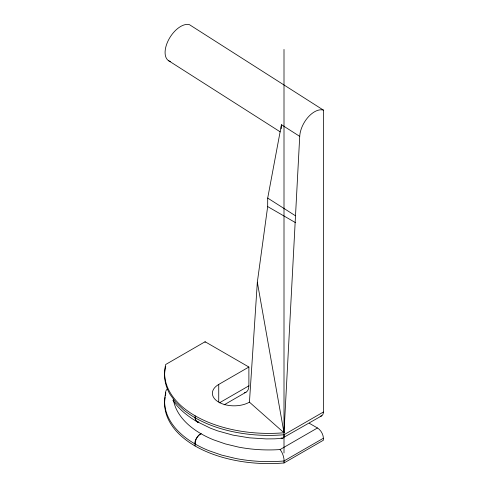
<?xml version="1.0" encoding="UTF-8"?>
<svg xmlns="http://www.w3.org/2000/svg" width="488" height="488" viewBox="0 0 488 488"><rect width="100%" height="100%" fill="white"/><g stroke="black" fill="none" stroke-linecap="round" stroke-linejoin="round"><path stroke-width="0.73" d="M257.335 282.186L284.004 432.764L249.441 402.161L257.335 282.186L267.668 206.57L267.705 198.079L281.448 124.708L299.717 136.365L284.004 432.764A104.469 60.317 0 0 1 195.109 415.8A104.469 60.317 0 0 1 165.725 364.475L205.1 341.74L248.886 367.025L248.886 385.825A13.963 8.058 60 0 1 244.421 392.785M195.115 443.513L195.115 443.586A8.375 5.148 -61.9 0 1 201.019 433.539M299.724 136.286L299.827 135.042A20.947 12.09 -60 0 1 323.385 110.093L189.411 24.656A20.941 11.444 -57.5 0 0 168.519 39.967A20.941 11.444 -57.5 0 0 170.416 61.525M281.442 124.782L281.369 125.8A20.954 10.248 -53.4 0 0 281.259 128.802M249.441 402.161A21.71 12.536 0 0 1 220.491 403.07L217.16 401.142A21.71 12.536 0 0 1 218.734 384.434L248.886 367.025M219.362 402.875L248.886 385.825M224.157 404.826L245.995 392.218M323.379 110.111L323.379 412.025L284.004 434.753A104.432 60.292 0 0 1 195.115 417.789A104.438 60.298 0 0 1 183.634 409.902L175.918 402.484L169.952 394.231A104.462 60.311 0 0 1 165.725 366.47M321.641 415.855L281.991 438.389L274.628 438.834L266.216 438.913L249.411 437.84L232.953 435.119L217.752 430.916L210.462 428.196L196.481 421.376M165.157 397.33A104.469 60.317 0 0 0 195.109 446.001A104.469 60.317 0 0 0 284.004 462.966L323.379 440.231L323.379 438.242A8.375 4.837 60 0 0 317.456 427.982L280.088 449.558A96.136 55.504 0 0 1 238.559 447.106L225.407 443.934L213.591 439.84A96.069 55.467 0 0 1 201.038 433.753A8.375 5.264 -57 0 0 194.785 443.671M165.731 392.688A104.432 60.292 0 0 0 195.115 444.007A104.462 60.311 0 0 0 208.785 450.637L221.619 455.09L235.917 458.531A104.462 60.311 0 0 0 284.004 460.971L323.379 438.242M267.668 206.57L295.411 222.589M309.361 423.31L317.456 427.982M197.262 421.827C187.837 416.288 178.956 409.389 172.856 400.19M168.433 60.603L280.216 131.858M267.705 198.079L295.411 215.751M195.109 415.8L195.133 418.338A8.375 5.014 -63.5 0 0 198.829 422.138A8.375 4.545 -64.4 0 1 195.45 418.051M284.004 49.428L284.004 452.992M284.004 460.971L284.004 462.966M218.734 384.434L218.734 402.057M205.1 341.74L205.1 342.369M195.109 444.007L195.109 446.001M165.725 392.688L165.725 394.017M165.414 396A104.469 60.317 0 0 1 165.725 394.682M195.078 444.025A8.503 5.307 -57.6 0 1 195.084 443.598M284.162 434.96A8.638 3.166 73.8 0 1 281.1 437.858M323.379 412.025A8.375 4.837 60 0 1 320.177 416.246M280.088 449.649A8.638 3.166 73.8 0 1 284.168 461.154M201.019 433.747A96.081 55.473 0 0 1 173.417 399.727M165.56 392.633A8.638 6.271 39.4 0 1 167.158 389.156M195.109 418.216A8.497 4.673 -63.8 0 1 195.096 417.941"/></g></svg>
